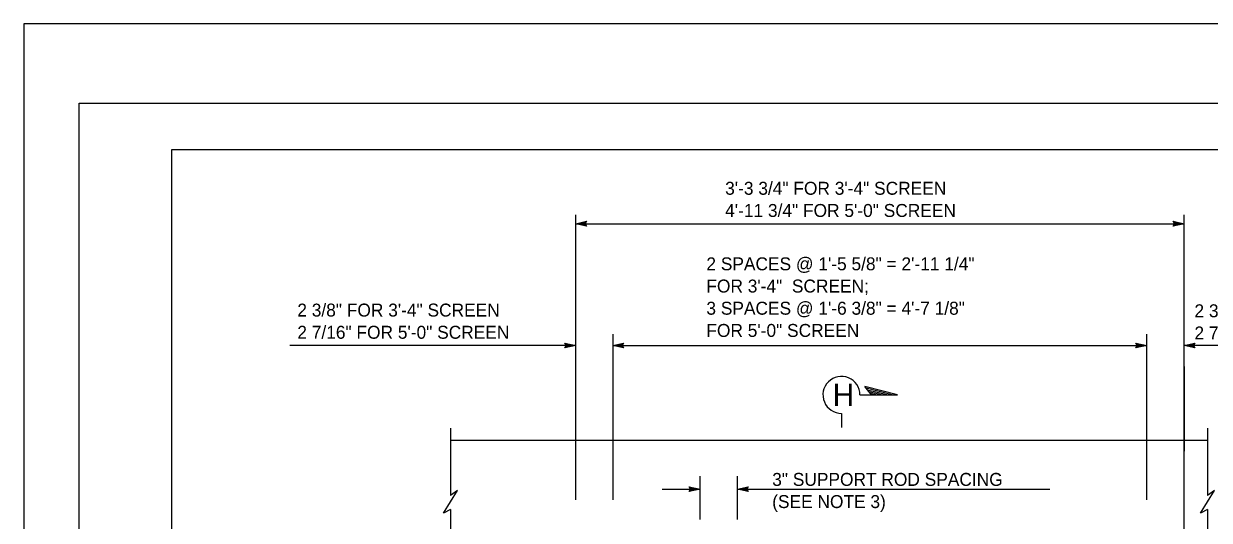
# Model space of a CAD drawing. Extents: x -893 to 867, y -474 to 712.
# Drawn here: x -893 to -253, y 444 to 712 of the extents above; entities that cross this region are included whole.
import ezdxf

# ---------------------------------------------------------------- set-up
doc = ezdxf.new("R2010")
doc.units = 0
for name, color, linetype in [('60 Nongeo Data', 7, 'Continuous'), ('border_PLOTTING-ELEMENTS', 7, 'Continuous'), ('border_rw_22x34_Cut_Lines', 7, 'Continuous'), ('border_SHEET', 7, 'Continuous')]:
    doc.layers.add(name, color=color, linetype=linetype)

msp = doc.modelspace()

# ---------------------------------------------------------------- linework, layer by layer
at = {"layer": '60 Nongeo Data'}
for p, q in [((-595.27, 483.09), (-595.27, 608.58)), ((-266.65, 481.86), (-266.65, 608.58)), ((-595.27, 603.88), (-266.65, 603.88)), ((-595.27, 483.09), (-595.27, 552.61)), ((-595.27, 538.02), (-749.78, 538.02)), ((-575.28, 544.25), (-575.28, 454.61)), ((-575.28, 538.02), (-286.79, 538.02)), ((-286.79, 454.61), (-286.79, 544.25)), ((-125.58, 538.02), (-266.65, 538.02)), ((-266.65, 526.72), (-266.65, 480.93)), ((-421.47, 511.35), (-439.15, 515.86)), ((-435.5, 511.35), (-439.15, 515.86)), ((-424.38, 511.35), (-438.39, 514.93)), ((-427.28, 511.35), (-437.64, 513.99)), ((-430.19, 511.35), (-436.88, 513.06)), ((-595.27, 454.61), (-595.27, 507.3)), ((-441.72, 511.44), (-441.72, 511.44)), ((-441.72, 511.35), (-421.47, 511.35)), ((-433.1, 511.35), (-436.12, 512.12)), ((-451.72, 501.36), (-451.72, 493.75)), ((-266.65, 354.06), (-266.65, 503.7)), ((-662.98, 493.31), (-662.98, 456.99)), ((-451.72, 493.75), (-451.72, 493.75)), ((-254.04, 493.31), (-254.04, 456.99)), ((-662.98, 486.84), (-254.04, 486.84)), ((-528.06, 444.07), (-528.06, 467.51)), ((-507.92, 444.07), (-507.92, 467.51)), ((-666.74, 447.37), (-659.21, 459.66)), ((-659.2, 459.69), (-662.98, 456.99)), ((-659.21, 459.66), (-659.2, 459.69)), ((-548.49, 460.43), (-528.06, 460.43)), ((-507.92, 460.43), (-339.15, 460.43)), ((-257.8, 447.37), (-250.28, 459.66)), ((-250.27, 459.69), (-254.04, 456.99)), ((-662.98, 449.45), (-666.74, 447.37)), ((-662.98, 449.45), (-662.98, 413.72)), ((-254.04, 449.45), (-257.8, 447.37)), ((-254.04, 449.45), (-254.04, 413.72))]:
    msp.add_line(p, q, dxfattribs=at)
for points in [[(-589.37, 602.56), (-595.27, 603.88), (-589.37, 605.19), (-589.58, 604.84), (-593.9, 603.88), (-589.58, 602.91), (-589.79, 603.26), (-592.55, 603.87), (-589.79, 604.49), (-590, 604.14), (-591.2, 603.87), (-589.99, 603.61), (-590.16, 603.88), (-589.37, 605.19), (-590.16, 603.88)], [(-272.55, 605.2), (-266.65, 603.88), (-272.55, 602.57), (-272.34, 602.92), (-268.02, 603.87), (-272.34, 604.85), (-272.13, 604.5), (-269.37, 603.88), (-272.13, 603.27), (-271.92, 603.61), (-270.73, 603.88), (-271.93, 604.15), (-271.76, 603.88), (-272.55, 602.57), (-271.76, 603.88)], [(-601.18, 539.34), (-595.27, 538.02), (-601.18, 536.71), (-600.97, 537.06), (-596.64, 538.02), (-600.97, 538.99), (-600.76, 538.64), (-597.99, 538.02), (-600.76, 537.41), (-600.55, 537.76), (-599.35, 538.03), (-600.55, 538.29), (-600.39, 538.02), (-601.18, 536.71), (-600.39, 538.02)], [(-569.37, 536.7), (-575.28, 538.02), (-569.37, 539.33), (-569.58, 538.98), (-573.91, 538.03), (-569.58, 537.05), (-569.79, 537.4), (-572.56, 538.02), (-569.79, 538.63), (-570, 538.28), (-571.2, 538.02), (-570, 537.75), (-570.16, 538.02), (-569.37, 539.33), (-570.16, 538.02)], [(-292.7, 539.34), (-286.79, 538.02), (-292.7, 536.71), (-292.49, 537.06), (-288.16, 538.02), (-292.49, 538.99), (-292.28, 538.64), (-289.51, 538.02), (-292.28, 537.41), (-292.07, 537.76), (-290.87, 538.03), (-292.07, 538.29), (-291.91, 538.02), (-292.7, 536.71), (-291.91, 538.02)], [(-260.74, 536.7), (-266.65, 538.02), (-260.74, 539.33), (-260.95, 538.98), (-265.28, 538.03), (-260.95, 537.05), (-261.16, 537.4), (-263.93, 538.02), (-261.16, 538.63), (-261.37, 538.28), (-262.57, 538.02), (-261.37, 537.75), (-261.53, 538.02), (-260.74, 539.33), (-261.53, 538.02)], [(-533.97, 461.75), (-528.06, 460.43), (-533.97, 459.12), (-533.76, 459.47), (-529.43, 460.43), (-533.76, 461.4), (-533.55, 461.05), (-530.78, 460.43), (-533.55, 459.82), (-533.34, 460.17), (-532.14, 460.44), (-533.34, 460.7), (-533.18, 460.43), (-533.97, 459.12), (-533.18, 460.43)], [(-502.02, 459.11), (-507.92, 460.43), (-502.02, 461.74), (-502.23, 461.39), (-506.56, 460.44), (-502.23, 459.46), (-502.44, 459.81), (-505.21, 460.43), (-502.44, 461.04), (-502.65, 460.7), (-503.85, 460.43), (-502.64, 460.16), (-502.81, 460.43), (-502.02, 461.74), (-502.81, 460.43)]]:
    msp.add_lwpolyline(points, close=True, dxfattribs=at)
msp.add_arc((-451.72, 511.35), 10, 0.00004, 270.00053, dxfattribs=at)
at = {"layer": 'border_PLOTTING-ELEMENTS'}
for points in [[(-893.45, -474.04), (866.55, -474.04), (866.55, 711.96), (-893.45, 711.96)], [(-863.45, 668.96), (836.55, 668.96), (836.55, -431.04), (-863.45, -431.04)]]:
    msp.add_lwpolyline(points, close=True, dxfattribs=at)
at = {"layer": 'border_rw_22x34_Cut_Lines'}
msp.add_lwpolyline([(-863.45, 668.96), (836.55, 668.96), (836.55, -431.04), (-863.45, -431.04)], close=True, dxfattribs=at)
at = {"layer": 'border_SHEET'}
for p, q in [((-813.45, 643.96), (811.55, 643.96)), ((-813.45, -406.04), (-813.45, 643.96))]:
    msp.add_line(p, q, dxfattribs=at)

# ---------------------------------------------------------------- texts
at = {"layer": '60 Nongeo Data'}
for s, height, p in [('3\'-3 3/4" FOR 3\'-4" SCREEN', 7, (-514.54, 619.51)), ('4\'-11 3/4" FOR 5\'-0" SCREEN', 7, (-514.54, 607.52)), ('2 SPACES @ 1\'-5 5/8" = 2\'-11 1/4"', 7, (-524.69, 578.68)), ('FOR 3\'-4"  SCREEN;', 7, (-524.69, 566.68)), ('2 3/8" FOR 3\'-4" SCREEN', 7, (-745.66, 553.69)), ('3 SPACES @ 1\'-6 3/8" = 4\'-7 1/8"', 7, (-524.69, 554.69)), ('2 3/8" FOR 3\'-4" SCREEN', 7, (-261.02, 553.32)), ('2 7/16" FOR 5\'-0" SCREEN', 7, (-745.66, 541.69)), ('FOR 5\'-0" SCREEN', 7, (-524.69, 542.69)), ('2 7/16" FOR 5\'-0" SCREEN', 7, (-261.02, 541.32)), ('H', 12.01, (-456.45, 505.35)), ('3" SUPPORT ROD SPACING', 7, (-489.12, 462.19)), ('(SEE NOTE 3)', 7, (-489.12, 450.2))]:
    msp.add_text(s, height=height, dxfattribs=at).set_placement(p)

doc.saveas('drawing.dxf')
